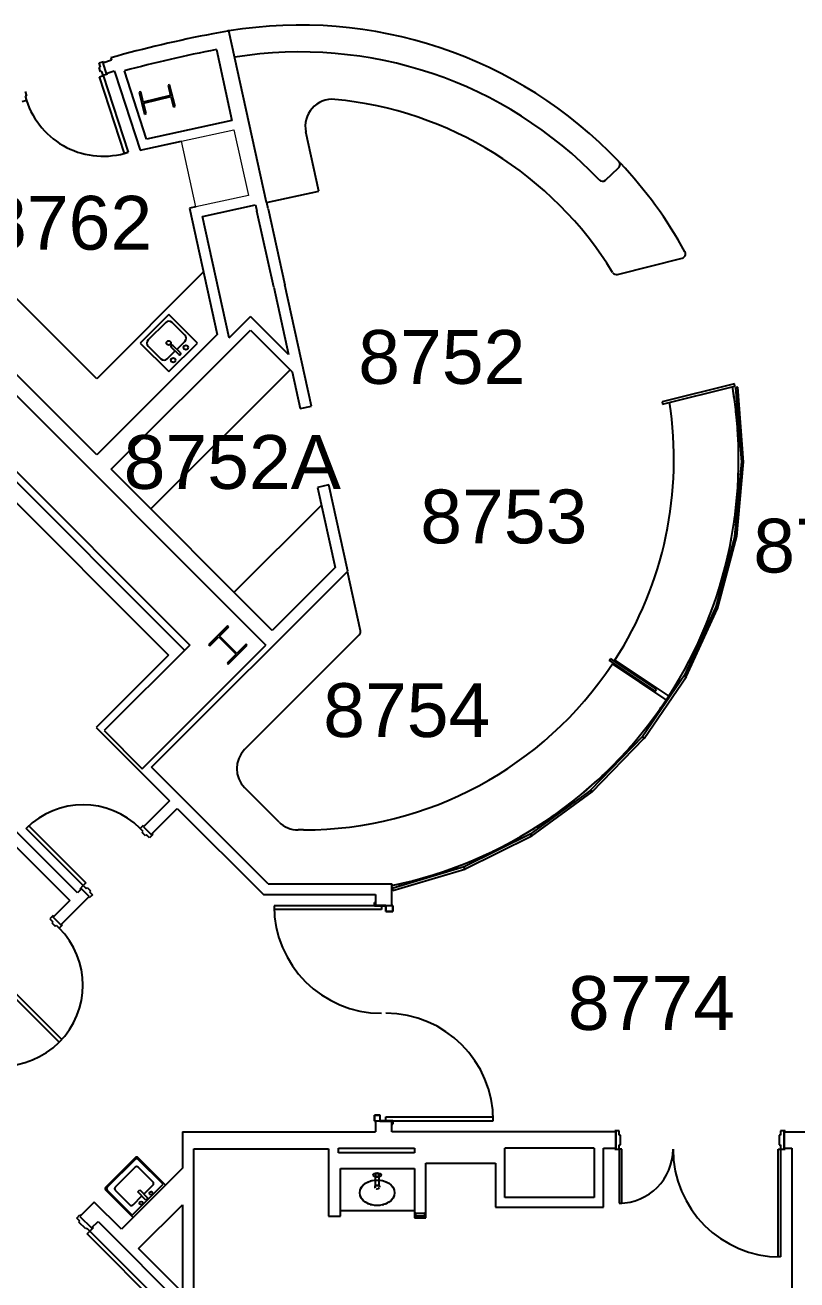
# Model space of a CAD drawing. Header units: inches. Extents: x -59 to 5673, y -29 to 4299.
# Drawn here: x 706 to 1051, y 3301 to 3861 of the extents above; entities that cross this region are included whole.
import ezdxf

# ---------------------------------------------------------------- set-up
doc = ezdxf.new("R2010")
doc.units = ezdxf.units.IN
doc.header["$LTSCALE"] = 96
doc.header["$MEASUREMENT"] = 0
for name, color, linetype in [('A-ANNO-ROOM', 4, 'Continuous'), ('A-COLS', 5, 'Continuous'), ('A-DOOR', 2, 'Continuous'), ('A-FLOR-CASE', 3, 'Continuous'), ('A-FLOR-PFIX', 2, 'Continuous'), ('A-GLAZ', 2, 'Continuous'), ('A-WALL-FULL', 6, 'Continuous')]:
    doc.layers.add(name, color=color, linetype=linetype)
doc.styles.add('ARIAL', font='arial.ttf')

msp = doc.modelspace()

# ---------------------------------------------------------------- linework, layer by layer
at = {"layer": 'A-COLS'}
for p, q in [((757.96, 3831.06), (757.27, 3830.89)), ((757.27, 3830.89), (759.69, 3821.18)), ((759.12, 3826.41), (757.96, 3831.06)), ((771.31, 3829.45), (759.12, 3826.41)), ((759.22, 3826.01), (771.41, 3829.05)), ((770.85, 3834.27), (770.15, 3834.1)), ((770.15, 3834.1), (771.31, 3829.45)), ((773.27, 3824.57), (770.85, 3834.27)), ((770.92, 3831.05), (771.51, 3831.64)), ((771.41, 3829.05), (772.57, 3824.4)), ((760.38, 3821.36), (759.22, 3826.01)), ((768.09, 3828.22), (768.66, 3828.79)), ((771.83, 3827.36), (772.43, 3827.95)), ((772.57, 3824.4), (773.27, 3824.57)), ((759.69, 3821.18), (760.38, 3821.36)), ((796.74, 3592.89), (788.25, 3584.4)), ((793.12, 3588.32), (797.21, 3592.41)), ((800.87, 3580.57), (793.12, 3588.32)), ((797.21, 3592.41), (796.74, 3592.89)), ((788.25, 3584.4), (788.73, 3583.93)), ((788.73, 3583.93), (792.82, 3588.02)), ((792.82, 3588.02), (800.57, 3580.27)), ((793.39, 3587.45), (793.69, 3587.75)), ((795.69, 3585.14), (796, 3585.45)), ((796.95, 3575.7), (805.44, 3584.19)), ((804.96, 3584.66), (800.87, 3580.57)), ((805.44, 3584.19), (804.96, 3584.66)), ((800.57, 3580.27), (796.48, 3576.18)), ((796.48, 3576.18), (796.95, 3575.7))]:
    msp.add_line(p, q, dxfattribs=at)
at = {"layer": 'A-DOOR'}
for p, q in [((739.42, 3843.95), (741.33, 3844.57)), ((740.02, 3842.11), (739.42, 3843.95)), ((739.43, 3841.92), (740.02, 3842.11)), ((740.05, 3840.02), (739.43, 3841.92)), ((740.64, 3840.21), (740.05, 3840.02)), ((741.24, 3838.37), (740.64, 3840.21)), ((741.48, 3844.1), (741, 3843.94)), ((741, 3843.94), (742.51, 3839.3)), ((741.33, 3844.57), (741.48, 3844.1)), ((739.57, 3837.83), (741.24, 3838.37)), ((750.68, 3803.58), (739.57, 3837.83)), ((743.14, 3838.98), (741.24, 3838.37)), ((741.24, 3838.37), (752.34, 3804.12)), ((742.51, 3839.3), (742.98, 3839.46)), ((742.98, 3839.46), (743.14, 3838.98)), ((706.37, 3831.2), (706.99, 3829.3)), ((706.99, 3829.3), (706.39, 3829.1)), ((706.39, 3829.1), (706.99, 3827.26)), ((706.99, 3827.26), (705.09, 3826.64)), ((752.34, 3804.12), (750.68, 3803.58)), ((706.84, 3502.48), (708.08, 3503.71)), ((732.29, 3477.02), (706.84, 3502.48)), ((708.08, 3503.71), (733.53, 3478.26)), ((757.75, 3502.48), (759.16, 3503.89)), ((759.12, 3501.11), (757.75, 3502.48)), ((758.68, 3500.66), (759.12, 3501.11)), ((760.09, 3499.25), (758.68, 3500.66)), ((759.16, 3503.89), (759.52, 3503.54)), ((759.52, 3503.54), (759.16, 3503.18)), ((759.16, 3503.18), (762.61, 3499.74)), ((760.53, 3499.69), (760.09, 3499.25)), ((761.9, 3498.32), (760.53, 3499.69)), ((763.32, 3499.74), (761.9, 3498.32)), ((762.61, 3499.74), (762.96, 3500.09)), ((762.96, 3500.09), (763.32, 3499.74)), ((730.88, 3475.61), (732.29, 3477.02)), ((733.53, 3478.26), (732.29, 3477.02)), ((732.29, 3477.02), (733.66, 3475.65)), ((731.23, 3475.25), (730.88, 3475.61)), ((731.59, 3475.61), (731.23, 3475.25)), ((735.03, 3472.16), (731.59, 3475.61)), ((733.66, 3475.65), (734.1, 3476.09)), ((734.1, 3476.09), (735.52, 3474.67)), ((734.68, 3471.81), (735.03, 3472.16)), ((735.03, 3471.45), (734.68, 3471.81)), ((736.45, 3472.87), (735.03, 3471.45)), ((735.52, 3474.67), (735.08, 3474.24)), ((735.08, 3474.24), (736.45, 3472.87)), ((817.45, 3468.01), (817.45, 3466.26)), ((865.45, 3468.01), (817.45, 3468.01)), ((865.45, 3466.26), (817.45, 3466.26)), ((862.7, 3469.51), (862.2, 3469.51)), ((862.2, 3469.51), (862.2, 3468.01)), ((862.2, 3468.01), (867.27, 3468.01)), ((862.27, 3468.08), (862.27, 3469.45)), ((862.27, 3469.45), (862.7, 3469.45)), ((867.33, 3468.08), (862.27, 3468.08)), ((862.7, 3469.45), (862.7, 3469.51)), ((865.45, 3468.01), (865.45, 3466.26)), ((867.27, 3468.01), (867.27, 3465.39)), ((867.27, 3465.39), (870.45, 3465.39)), ((867.33, 3465.45), (867.33, 3468.08)), ((870.39, 3465.45), (867.33, 3465.45)), ((870.45, 3468.08), (869.95, 3468.08)), ((869.95, 3468.08), (869.95, 3468.01)), ((869.95, 3468.01), (870.39, 3468.01)), ((870.39, 3468.01), (870.39, 3465.45)), ((870.45, 3465.39), (870.45, 3468.08)), ((718.86, 3463.59), (717.44, 3462.17)), ((717.44, 3462.17), (718.81, 3460.8)), ((718.81, 3460.8), (718.37, 3460.36)), ((718.37, 3460.36), (719.79, 3458.94)), ((718.86, 3463.59), (719.21, 3463.23)), ((718.86, 3462.88), (719.21, 3463.23)), ((722.31, 3459.43), (718.86, 3462.88)), ((722.66, 3459.78), (722.31, 3459.43)), ((723.01, 3459.43), (722.66, 3459.78)), ((719.79, 3458.94), (720.23, 3459.39)), ((720.23, 3459.39), (721.6, 3458.02)), ((721.6, 3458.02), (723.01, 3459.43)), ((696.14, 3432.56), (721.6, 3407.11)), ((722.84, 3408.34), (697.38, 3433.8)), ((721.6, 3407.11), (722.84, 3408.34)), ((864.77, 3374.64), (862.2, 3374.64)), ((862.2, 3374.64), (862.2, 3371.95)), ((862.2, 3371.95), (862.7, 3371.95)), ((862.27, 3372.01), (862.27, 3374.58)), ((862.27, 3374.58), (864.7, 3374.58)), ((862.7, 3372.01), (862.27, 3372.01)), ((862.7, 3371.95), (862.7, 3372.01)), ((864.7, 3374.58), (864.7, 3371.95)), ((864.7, 3371.95), (870.39, 3371.95)), ((864.77, 3372.01), (864.77, 3374.64)), ((870.45, 3372.01), (864.77, 3372.01)), ((867.27, 3373.76), (915.23, 3373.76)), ((867.27, 3372.01), (867.27, 3373.76)), ((867.27, 3372.01), (915.27, 3372.01)), ((870.39, 3370.58), (869.95, 3370.58)), ((869.95, 3370.58), (869.95, 3370.51)), ((869.95, 3370.51), (870.45, 3370.51)), ((870.39, 3371.95), (870.39, 3370.58)), ((870.45, 3370.51), (870.45, 3372.01)), ((915.2, 3372.01), (915.2, 3373.76)), ((969.45, 3367.58), (969.45, 3367.08)), ((971.45, 3367.58), (969.45, 3367.58)), ((969.45, 3367.08), (969.95, 3367.08)), ((969.95, 3367.08), (969.95, 3359.83)), ((971.45, 3365.64), (971.45, 3367.58)), ((972.07, 3365.64), (971.45, 3365.64)), ((972.07, 3361.26), (972.07, 3365.64)), ((1043.45, 3365.64), (1042.83, 3365.64)), ((1042.83, 3365.64), (1042.83, 3361.26)), ((1045.45, 3367.58), (1043.45, 3367.58)), ((1043.45, 3367.58), (1043.45, 3365.64)), ((1044.95, 3359.83), (1044.95, 3367.08)), ((1044.95, 3367.08), (1045.45, 3367.08)), ((1045.45, 3367.08), (1045.45, 3367.58)), ((969.95, 3359.83), (969.45, 3359.83)), ((969.45, 3359.83), (969.45, 3359.33)), ((969.45, 3359.33), (971.45, 3359.33)), ((971.45, 3359.33), (971.45, 3361.26)), ((971.45, 3361.26), (972.07, 3361.26)), ((972.58, 3359.33), (971.45, 3359.33)), ((971.45, 3359.33), (971.45, 3335.33)), ((972.58, 3335.33), (972.58, 3359.33)), ((1042.33, 3359.33), (1043.45, 3359.33)), ((1042.33, 3311.33), (1042.33, 3359.33)), ((1042.83, 3361.26), (1043.45, 3361.26)), ((1043.45, 3361.26), (1043.45, 3359.33)), ((1043.45, 3359.33), (1043.45, 3311.33)), ((1043.45, 3359.33), (1045.45, 3359.33)), ((1045.45, 3359.83), (1044.95, 3359.83)), ((1045.45, 3359.33), (1045.45, 3359.83)), ((880.08, 3330.83), (880.08, 3328.83)), ((880.7, 3330.83), (880.08, 3330.83)), ((880.7, 3329.45), (880.7, 3330.83)), ((885.2, 3330.83), (884.58, 3330.83)), ((884.58, 3330.83), (884.58, 3329.45)), ((885.2, 3328.83), (885.2, 3330.83)), ((971.45, 3335.33), (972.58, 3335.33)), ((729.45, 3328.69), (730.87, 3330.11)), ((730.82, 3327.32), (729.45, 3328.69)), ((730.38, 3326.88), (730.82, 3327.32)), ((733.48, 3323.79), (730.38, 3326.88)), ((730.87, 3330.11), (731.22, 3329.75)), ((731.22, 3329.75), (730.87, 3329.4)), ((730.87, 3329.4), (735.99, 3324.27)), ((880.08, 3328.83), (885.2, 3328.83)), ((884.58, 3329.45), (880.7, 3329.45)), ((733.92, 3324.23), (733.48, 3323.79)), ((733.92, 3324.23), (735.29, 3322.86)), ((734.05, 3321.62), (735.29, 3322.86)), ((767.99, 3287.68), (734.05, 3321.62)), ((736.7, 3324.27), (735.29, 3322.86)), ((735.29, 3322.86), (769.23, 3288.92)), ((735.99, 3324.27), (736.35, 3324.63)), ((736.35, 3324.63), (736.7, 3324.27)), ((1043.45, 3311.33), (1042.33, 3311.33))]:
    msp.add_line(p, q, dxfattribs=at)
for centre, radius, start, end in [((741.24, 3838.37), 36, 197.97, 287.97), ((741.24, 3838.37), 36, 197.97, 287.97), ((732.29, 3477.02), 36, 45, 135), ((732.29, 3477.02), 36, 45, 135), ((865.45, 3468.01), 48, 180, 270), ((696.14, 3432.56), 36, 225, 45), ((696.14, 3432.56), 36, 315, 45), ((867.27, 3372.01), 48, 0, 90), ((971.45, 3359.33), 24, 270, 0), ((1043.45, 3359.33), 48, 180, 270)]:
    msp.add_arc(centre, radius, start, end, dxfattribs=at)
at = {"layer": 'A-FLOR-CASE', "lineweight": 20}
for p, q in [((776.12, 3809.05), (799.57, 3814.19)), ((799.57, 3814.19), (805.99, 3784.89)), ((782.55, 3779.75), (776.12, 3809.05)), ((805.99, 3784.89), (782.55, 3779.75))]:
    msp.add_line(p, q, dxfattribs=at)
at = {"layer": 'A-FLOR-CASE'}
for p, q in [((837.44, 3786.8), (831.65, 3813.18)), ((965.3, 3791.7), (971.15, 3797.16)), ((814.12, 3781.68), (837.44, 3786.8)), ((970.68, 3749.67), (999.5, 3756.85)), ((785.97, 3750.73), (738.33, 3703.09)), ((738.33, 3703.09), (698.03, 3743.39)), ((762.46, 3645.02), (824.58, 3707.13)), ((838.6, 3646.74), (799.67, 3607.81)), ((856.02, 3590.68), (850.21, 3617.15)), ((804.31, 3537.67), (855.48, 3588.84)), ((969.46, 3577.53), (993.51, 3561.54)), ((992.41, 3559.87), (968.37, 3575.85)), ((819.67, 3505.34), (804.31, 3520.7)), ((830.58, 3501.83), (828.15, 3501.83)), ((869.95, 3477.83), (869.95, 3476.99)), ((880.08, 3331.83), (847.08, 3331.83))]:
    msp.add_line(p, q, dxfattribs=at)
for centre, radius, start, end in [((829.28, 3664.86), 196, 43.5907, 99.3808), ((829.27, 3664.86), 184, 43.6137, 99.1842), ((843.38, 3815.75), 12, 84.6393, 192.372), ((829.22, 3664.91), 163.5, 31.5904, 84.6393), ((969.79, 3798.62), 2, 313, 43.5907), ((970.47, 3797.89), 2, 43.2953, 58.2098), ((829.28, 3664.86), 196, 28.9602, 43.2953), ((963.93, 3793.16), 2, 223.6137, 313), ((999.02, 3758.79), 2, 284, 28.9602), ((970.2, 3751.61), 2, 211.5904, 284), ((830.58, 3667.08), 194.13, 327.0684, 9.64), ((830.58, 3667.08), 165.25, 327.1866, 8.8762), ((854.06, 3590.25), 2, 315, 12.372), ((830.58, 3667.08), 165.25, 270, 326.4931), ((830.58, 3667.08), 194.13, 281.7027, 326.4781), ((812.8, 3529.18), 12, 135, 225), ((828.15, 3513.83), 12, 225, 270)]:
    msp.add_arc(centre, radius, start, end, dxfattribs=at)
at = {"layer": 'A-FLOR-PFIX'}
for p, q in [((770.51, 3731.73), (757.78, 3719)), ((769.1, 3728.2), (761.32, 3720.42)), ((783.24, 3719), (770.51, 3731.73)), ((777.58, 3722.54), (771.93, 3728.2)), ((757.78, 3719), (770.51, 3706.28)), ((761.32, 3717.59), (766.98, 3711.93)), ((770.51, 3706.28), (783.24, 3719)), ((774.93, 3713.88), (771.57, 3717.24)), ((775.64, 3714.58), (772.28, 3717.94)), ((774.05, 3716.18), (777.58, 3719.71)), ((769.81, 3711.93), (773.34, 3715.47)), ((755.43, 3355.57), (742.35, 3342.49)), ((755.43, 3354.86), (743.06, 3342.49)), ((769.04, 3343.37), (756.85, 3355.57)), ((767.98, 3343.72), (756.85, 3354.86)), ((755.43, 3351.32), (746.59, 3342.49)), ((763.39, 3344.78), (756.85, 3351.32)), ((862.7, 3343.08), (862.7, 3347.83)), ((864.2, 3347.83), (864.2, 3343.08)), ((754.2, 3329.93), (767.98, 3343.72)), ((759.41, 3339.39), (763.39, 3343.37)), ((855.84, 3341.12), (856.34, 3342.26)), ((856.34, 3342.26), (857.16, 3343.3)), ((857.16, 3343.3), (858.24, 3344.18)), ((858.24, 3344.18), (859.56, 3344.89)), ((859.56, 3344.89), (861.05, 3345.37)), ((861.05, 3345.37), (862.64, 3345.62)), ((862.49, 3342.91), (862.67, 3343.26)), ((862.49, 3342.43), (862.49, 3342.91)), ((862.78, 3341.95), (862.49, 3342.43)), ((862.64, 3345.62), (864.26, 3345.62)), ((862.67, 3343.26), (862.85, 3343.39)), ((864.2, 3343.08), (862.7, 3343.08)), ((862.85, 3343.39), (863.76, 3343.38)), ((863.76, 3343.38), (864.29, 3343.03)), ((864.26, 3345.62), (865.86, 3345.37)), ((864.29, 3343.03), (864.44, 3342.62)), ((864.44, 3342.62), (864.43, 3342.48)), ((865.86, 3345.37), (867.34, 3344.89)), ((867.34, 3344.89), (868.66, 3344.18)), ((868.66, 3344.18), (869.75, 3343.3)), ((869.75, 3343.3), (870.56, 3342.26)), ((870.56, 3342.26), (871.06, 3341.12)), ((742.35, 3341.07), (754.55, 3328.87)), ((743.06, 3341.07), (754.2, 3329.93)), ((746.59, 3341.07), (753.13, 3334.53)), ((754.55, 3334.53), (758.53, 3338.51)), ((756.63, 3340.4), (757.51, 3341.28)), ((760.32, 3336.71), (756.63, 3340.4)), ((757.51, 3341.28), (761.2, 3337.59)), ((761.2, 3337.59), (760.32, 3336.71)), ((855.67, 3339.93), (855.84, 3341.12)), ((855.84, 3338.75), (855.67, 3339.93)), ((855.9, 3338.57), (855.82, 3338.82)), ((856.34, 3337.61), (855.84, 3338.75)), ((857.16, 3336.57), (856.34, 3337.61)), ((858.24, 3335.69), (857.16, 3336.57)), ((869.75, 3336.57), (868.66, 3335.69)), ((870.56, 3337.61), (869.75, 3336.57)), ((871.06, 3338.75), (870.56, 3337.61)), ((871.08, 3338.82), (871.01, 3338.57)), ((871.06, 3341.12), (871.23, 3339.93)), ((871.23, 3339.93), (871.06, 3338.75)), ((859.56, 3334.98), (858.24, 3335.69)), ((861.05, 3334.5), (859.56, 3334.98)), ((862.64, 3334.25), (861.05, 3334.5)), ((864.26, 3334.25), (862.64, 3334.25)), ((865.86, 3334.5), (864.26, 3334.25)), ((867.34, 3334.98), (865.86, 3334.5)), ((868.66, 3335.69), (867.34, 3334.98))]:
    msp.add_line(p, q, dxfattribs=at)
for centre, radius in [((770.45, 3719.07), 1), ((778.11, 3717.06), 1), ((772.46, 3711.4), 1), ((863.45, 3347.83), 0.75), ((762.59, 3339.74), 0.75), ((758.17, 3335.33), 0.75)]:
    msp.add_circle(centre, radius, dxfattribs=at)
for centre, radius, start, end in [((770.51, 3726.78), 2, 45, 135), ((776.17, 3721.13), 2, 315, 45), ((762.73, 3719), 2, 135, 225), ((771.93, 3717.59), 0.5, 45, 225), ((768.39, 3713.35), 2, 225, 315), ((775.29, 3714.23), 0.5, 225, 45), ((756.14, 3354.86), 1, 45, 135), ((756.14, 3354.15), 1, 45, 135), ((756.14, 3350.62), 1, 45, 135), ((743.06, 3341.78), 1, 135, 225), ((743.77, 3341.78), 1, 135, 225), ((747.3, 3341.78), 1, 135, 225), ((762.68, 3344.08), 1, 315, 45), ((863.45, 3342.68), 1, 271.4853, 342), ((863.45, 3342.68), 1, 242.4389, 260.9999), ((753.84, 3335.24), 1, 225, 315)]:
    msp.add_arc(centre, radius, start, end, dxfattribs=at)
msp.add_ellipse((863.41, 3347.84), major_axis=(-1.75, 0), ratio=0.571429, dxfattribs=at)
for points, knots in [([(855.86, 3341.17), (855.87, 3341.2), (855.99, 3341.6), (856.17, 3341.98), (856.39, 3342.33)], [0.2243995, 0.2243995, 0.2243995, 0.2243995, 0.241661, 0.4416618, 0.4416618, 0.4416618, 0.4416618]), ([(856.41, 3342.36), (856.45, 3342.42), (856.69, 3342.78), (856.98, 3343.12), (857.26, 3343.39)], [0.448799, 0.448799, 0.448799, 0.448799, 0.4833219, 0.6611047, 0.6611047, 0.6611047, 0.6611047]), ([(857.58, 3343.68), (857.58, 3343.68), (857.84, 3343.9), (858.12, 3344.11), (858.43, 3344.3)], [0.7248008, 0.7248008, 0.7248008, 0.7248008, 0.7249829, 0.878323, 0.878323, 0.878323, 0.878323]), ([(858.89, 3344.56), (858.92, 3344.58), (859.22, 3344.74), (859.53, 3344.88), (859.83, 3344.99)], [0.9529552, 0.9529552, 0.9529552, 0.9529552, 0.9666439, 1.0936537, 1.0936537, 1.0936537, 1.0936537]), ([(860.43, 3345.2), (860.51, 3345.23), (860.82, 3345.32), (861.15, 3345.4), (861.4, 3345.45)], [1.1785276, 1.1785276, 1.1785276, 1.1785276, 1.2083049, 1.3082295, 1.3082295, 1.3082295, 1.3082295]), ([(862.11, 3345.57), (862.24, 3345.58), (862.56, 3345.62), (862.88, 3345.64), (863.08, 3345.65)], [1.4001113, 1.4001113, 1.4001113, 1.4001113, 1.4499658, 1.523624, 1.523624, 1.523624, 1.523624]), ([(863.82, 3345.65), (864.02, 3345.64), (864.34, 3345.62), (864.66, 3345.58), (864.79, 3345.57)], [1.6179686, 1.6179686, 1.6179686, 1.6179686, 1.6916268, 1.7414813, 1.7414813, 1.7414813, 1.7414813]), ([(865.5, 3345.45), (865.76, 3345.4), (866.08, 3345.32), (866.4, 3345.23), (866.47, 3345.2)], [1.8333632, 1.8333632, 1.8333632, 1.8333632, 1.9332878, 1.963065, 1.963065, 1.963065, 1.963065]), ([(867.07, 3344.99), (867.37, 3344.88), (867.68, 3344.74), (867.98, 3344.58), (868.01, 3344.56)], [2.0479389, 2.0479389, 2.0479389, 2.0479389, 2.1749488, 2.1886374, 2.1886374, 2.1886374, 2.1886374]), ([(868.47, 3344.3), (868.78, 3344.11), (869.07, 3343.9), (869.33, 3343.68), (869.33, 3343.68)], [2.2632696, 2.2632696, 2.2632696, 2.2632696, 2.4166097, 2.4167919, 2.4167919, 2.4167919, 2.4167919]), ([(869.64, 3343.39), (869.92, 3343.12), (870.2, 3342.78), (870.46, 3342.42), (870.5, 3342.36)], [2.480488, 2.480488, 2.480488, 2.480488, 2.6582707, 2.6927937, 2.6927937, 2.6927937, 2.6927937]), ([(870.51, 3342.33), (870.73, 3341.98), (870.94, 3341.6), (871.03, 3341.2), (871.04, 3341.17)], [2.6999308, 2.6999308, 2.6999308, 2.6999308, 2.8999317, 2.9171932, 2.9171932, 2.9171932, 2.9171932]), ([(856.39, 3337.54), (856.17, 3337.89), (855.96, 3338.27), (855.87, 3338.67), (855.86, 3338.7)], [5.8415235, 5.8415235, 5.8415235, 5.8415235, 6.0415243, 6.0587858, 6.0587858, 6.0587858, 6.0587858]), ([(857.26, 3336.48), (856.98, 3336.75), (856.7, 3337.09), (856.44, 3337.45), (856.4, 3337.51)], [5.6220806, 5.6220806, 5.6220806, 5.6220806, 5.7998634, 5.8343864, 5.8343864, 5.8343864, 5.8343864]), ([(870.49, 3337.51), (870.45, 3337.45), (870.21, 3337.09), (869.92, 3336.75), (869.64, 3336.48)], [3.5903916, 3.5903916, 3.5903916, 3.5903916, 3.6249146, 3.8026973, 3.8026973, 3.8026973, 3.8026973]), ([(871.05, 3338.7), (871.04, 3338.67), (870.91, 3338.27), (870.73, 3337.89), (870.51, 3337.54)], [3.3659921, 3.3659921, 3.3659921, 3.3659921, 3.3832536, 3.5832545, 3.5832545, 3.5832545, 3.5832545]), ([(858.43, 3335.57), (858.12, 3335.76), (857.83, 3335.97), (857.58, 3336.19), (857.58, 3336.19)], [5.4048623, 5.4048623, 5.4048623, 5.4048623, 5.5582024, 5.5583845, 5.5583845, 5.5583845, 5.5583845]), ([(859.83, 3334.88), (859.53, 3334.99), (859.22, 3335.13), (858.92, 3335.29), (858.89, 3335.31)], [5.1895316, 5.1895316, 5.1895316, 5.1895316, 5.3165414, 5.3302301, 5.3302301, 5.3302301, 5.3302301]), ([(861.4, 3334.42), (861.15, 3334.47), (860.82, 3334.55), (860.51, 3334.64), (860.43, 3334.67)], [4.9749558, 4.9749558, 4.9749558, 4.9749558, 5.0748804, 5.1046577, 5.1046577, 5.1046577, 5.1046577]), ([(863.08, 3334.22), (862.88, 3334.23), (862.56, 3334.25), (862.24, 3334.29), (862.11, 3334.3)], [4.7595613, 4.7595613, 4.7595613, 4.7595613, 4.8332195, 4.883074, 4.883074, 4.883074, 4.883074]), ([(864.79, 3334.3), (864.66, 3334.29), (864.34, 3334.25), (864.02, 3334.23), (863.82, 3334.22)], [4.541704, 4.541704, 4.541704, 4.541704, 4.5915585, 4.6652167, 4.6652167, 4.6652167, 4.6652167]), ([(866.47, 3334.67), (866.4, 3334.64), (866.08, 3334.55), (865.76, 3334.47), (865.5, 3334.42)], [4.3201203, 4.3201203, 4.3201203, 4.3201203, 4.3498975, 4.4498221, 4.4498221, 4.4498221, 4.4498221]), ([(868.01, 3335.31), (867.98, 3335.29), (867.68, 3335.13), (867.37, 3334.99), (867.07, 3334.88)], [4.0945479, 4.0945479, 4.0945479, 4.0945479, 4.1082365, 4.2352464, 4.2352464, 4.2352464, 4.2352464]), ([(869.33, 3336.19), (869.33, 3336.19), (869.07, 3335.97), (868.78, 3335.76), (868.47, 3335.57)], [3.8663935, 3.8663935, 3.8663935, 3.8663935, 3.8665756, 4.0199157, 4.0199157, 4.0199157, 4.0199157])]:
    msp.add_open_spline(points, degree=3, knots=knots, dxfattribs=at)
at = {"layer": 'A-GLAZ'}
for p, q in [((1022.79, 3700.82), (990.52, 3692.78)), ((1023.03, 3699.85), (1022.79, 3700.82)), ((990.77, 3691.81), (1023.03, 3699.85)), ((1024.29, 3699.3), (1023.3, 3699.22)), ((1023.3, 3699.22), (1025.96, 3665.83)), ((1026.95, 3665.91), (1024.29, 3699.3)), ((990.52, 3692.78), (990.77, 3691.81)), ((1025.96, 3666.13), (1022.93, 3632.78)), ((1023.92, 3632.69), (1026.95, 3666.04)), ((1026.95, 3666.04), (1025.96, 3666.13)), ((1025.96, 3665.83), (1026.95, 3665.91)), ((1022.98, 3633.07), (1014.35, 3600.72)), ((1023.94, 3632.82), (1022.98, 3633.07)), ((1015.31, 3600.46), (1023.94, 3632.82)), ((1022.93, 3632.78), (1023.92, 3632.69)), ((1014.45, 3601), (1000.46, 3570.57)), ((1001.37, 3570.15), (1015.35, 3600.58)), ((1014.35, 3600.72), (1015.31, 3600.46)), ((1015.35, 3600.58), (1014.45, 3601)), ((967, 3577.36), (967.56, 3578.19)), ((967, 3577.36), (987.54, 3563.71)), ((988.09, 3564.54), (967.56, 3578.19)), ((1000.61, 3570.83), (981.68, 3543.21)), ((982.5, 3542.64), (1001.43, 3570.26)), ((1000.46, 3570.57), (1001.37, 3570.15)), ((1001.43, 3570.26), (1000.61, 3570.83)), ((987.54, 3563.71), (988.09, 3564.54)), ((981.86, 3543.44), (958.53, 3519.42)), ((982.58, 3542.74), (981.86, 3543.44)), ((959.25, 3518.72), (982.58, 3542.74)), ((981.68, 3543.21), (982.5, 3542.64)), ((958.75, 3519.62), (931.69, 3499.89)), ((932.28, 3499.09), (959.34, 3518.81)), ((958.53, 3519.42), (959.25, 3518.72)), ((959.34, 3518.81), (958.75, 3519.62)), ((931.94, 3500.05), (901.93, 3485.19)), ((902.38, 3484.29), (932.39, 3499.15)), ((931.69, 3499.89), (932.28, 3499.09)), ((932.39, 3499.15), (931.94, 3500.05)), ((902.21, 3485.3), (870.11, 3475.74)), ((870.4, 3474.78), (902.49, 3484.34)), ((901.93, 3485.19), (902.38, 3484.29)), ((902.49, 3484.34), (902.21, 3485.3)), ((870.11, 3475.74), (870.4, 3474.78))]:
    msp.add_line(p, q, dxfattribs=at)
at = {"layer": 'A-WALL-FULL'}
for p, q in [((793.44, 3857.6), (790.18, 3856.99)), ((796.7, 3858.19), (793.44, 3857.6)), ((797.01, 3858.25), (796.7, 3858.19)), ((797.31, 3858.3), (797.01, 3858.25)), ((814.12, 3781.68), (797.31, 3858.3)), ((744.58, 3846.29), (744.88, 3845.2)), ((791.73, 3849.9), (798.66, 3818.34)), ((744.88, 3845.2), (741, 3843.94)), ((741, 3843.94), (742.51, 3839.3)), ((742.51, 3839.3), (746.19, 3840.5)), ((746.19, 3840.5), (746.53, 3839.3)), ((760.56, 3809.99), (750.68, 3840.44)), ((746.58, 3839.32), (757.71, 3805.01)), ((798.66, 3818.34), (760.56, 3809.99)), ((757.71, 3805.01), (776.12, 3809.05)), ((738.33, 3669.15), (620.58, 3786.9)), ((614.98, 3783.13), (813.82, 3584.3)), ((782.55, 3779.75), (779.74, 3779.13)), ((779.74, 3779.13), (792.08, 3722.89)), ((785.55, 3775.41), (809.24, 3780.61)), ((809.24, 3780.61), (809.84, 3777.85)), ((814.85, 3778.95), (814.24, 3781.71)), ((814.85, 3778.95), (822.29, 3745.01)), ((797.41, 3721.33), (785.55, 3775.41)), ((817.29, 3743.91), (809.84, 3777.85)), ((613.62, 3750.55), (779.87, 3584.3)), ((834.15, 3690.88), (822.28, 3745.01)), ((817.29, 3743.91), (823.88, 3713.85)), ((797.41, 3721.33), (806.9, 3730.82)), ((823.88, 3713.85), (806.9, 3730.82)), ((792.08, 3722.89), (738.33, 3669.15)), ((744.79, 3662.69), (806.9, 3724.81)), ((806.9, 3724.81), (825.57, 3706.15)), ((777.56, 3581.99), (649.64, 3709.91)), ((825.57, 3706.15), (829.16, 3689.78)), ((644.95, 3705.23), (770.38, 3579.8)), ((829.16, 3689.78), (834.17, 3690.88)), ((816.64, 3590.84), (744.79, 3662.69)), ((841.88, 3655.71), (836.87, 3654.61)), ((850.31, 3617.26), (841.88, 3655.71)), ((836.87, 3654.61), (844.71, 3618.9)), ((568.16, 3628.43), (726.28, 3470.3)), ((729.73, 3473.75), (571.6, 3631.88)), ((762.82, 3529.76), (850.31, 3617.26)), ((844.71, 3618.9), (816.64, 3590.84)), ((779.87, 3584.3), (741.69, 3546.11)), ((758.66, 3529.14), (813.82, 3584.3)), ((770.38, 3579.8), (738.13, 3547.55)), ((738.13, 3547.55), (770.83, 3514.85)), ((741.69, 3546.11), (758.66, 3529.14)), ((814.75, 3477.83), (762.82, 3529.76)), ((770.83, 3514.85), (759.16, 3503.18)), ((762.61, 3499.74), (774.28, 3511.4)), ((774.28, 3511.4), (812.73, 3472.95)), ((759.16, 3503.18), (762.61, 3499.74)), ((814.75, 3477.83), (869.95, 3477.83)), ((869.95, 3468.08), (869.95, 3477.83)), ((722.31, 3459.43), (735.03, 3472.16)), ((731.59, 3475.61), (729.73, 3473.75)), ((735.03, 3472.16), (731.59, 3475.61)), ((812.73, 3472.95), (862.7, 3472.95)), ((862.7, 3472.95), (862.7, 3468.08)), ((726.28, 3470.3), (718.86, 3462.88)), ((862.7, 3468.08), (869.95, 3468.08)), ((718.86, 3462.88), (722.31, 3459.43)), ((862.7, 3371.95), (862.7, 3367.08)), ((869.95, 3371.95), (862.7, 3371.95)), ((869.95, 3367.08), (869.95, 3371.95)), ((776.58, 3367.08), (862.7, 3367.08)), ((776.58, 3367.08), (776.58, 3350.9)), ((969.45, 3367.08), (869.95, 3367.08)), ((969.95, 3359.83), (969.95, 3367.08)), ((1044.95, 3367.08), (1058.7, 3367.08)), ((1044.95, 3367.08), (1044.95, 3359.83)), ((781.7, 3293.41), (781.7, 3359.58)), ((781.7, 3359.58), (841.7, 3359.58)), ((841.7, 3359.58), (841.7, 3329.58)), ((846.2, 3359.83), (880.08, 3359.83)), ((846.2, 3357.7), (846.2, 3359.83)), ((880.08, 3359.83), (880.08, 3357.7)), ((920.45, 3337.83), (920.45, 3359.83)), ((960.2, 3359.83), (920.45, 3359.83)), ((960.2, 3359.83), (960.2, 3337.83)), ((964.45, 3333.58), (964.45, 3359.83)), ((964.45, 3359.83), (969.95, 3359.83)), ((1045.45, 3359.83), (1048.45, 3359.83)), ((1048.45, 3359.83), (1048.45, 3098.05)), ((880.08, 3357.7), (846.2, 3357.7)), ((885.2, 3330.83), (885.2, 3353.2)), ((885.2, 3353.2), (916.2, 3353.2)), ((916.2, 3353.2), (916.2, 3333.58)), ((776.58, 3350.9), (749.33, 3323.66)), ((847.08, 3350.83), (880.08, 3350.83)), ((847.08, 3329.58), (847.08, 3350.83)), ((880.08, 3350.83), (880.08, 3330.83)), ((960.2, 3337.83), (920.45, 3337.83)), ((737.23, 3335.76), (730.87, 3329.4)), ((749.33, 3323.66), (737.23, 3335.76)), ((757.02, 3315.08), (776.58, 3334.64)), ((776.58, 3334.64), (776.58, 3295.53)), ((880.08, 3330.83), (885.2, 3330.83)), ((916.2, 3333.58), (964.45, 3333.58)), ((730.87, 3329.4), (735.99, 3324.27)), ((735.99, 3324.27), (738.91, 3327.19)), ((738.91, 3327.19), (886.58, 3179.52)), ((841.7, 3329.58), (847.08, 3329.58)), ((776.58, 3295.53), (757.02, 3315.08))]:
    msp.add_line(p, q, dxfattribs=at)
for centre, radius, start, end in [((896.58, 3301.08), 566, 100.8351, 105.5777), ((896.58, 3301.08), 558.75, 100.8151, 105.1361), ((896.58, 3301.08), 558.75, 105.5723, 105.5777), ((830.58, 3667.08), 194.12, 8.0557, 9.3738), ((830.58, 3667.08), 194.12, 5.2222, 6.6756), ((830.58, 3667.08), 194.13, 2.3886, 3.844), ((830.58, 3667.08), 194.12, 359.5546, 1.0123), ((830.58, 3667.08), 194.12, 356.7204, 358.1807), ((830.58, 3667.08), 194.12, 353.8859, 355.3491), ((830.58, 3667.08), 194.12, 351.0509, 352.5174), ((830.58, 3667.08), 194.12, 348.2154, 349.6858), ((830.58, 3667.08), 194.12, 345.3792, 346.8541), ((830.58, 3667.08), 194.13, 342.5423, 344.0225), ((830.58, 3667.08), 194.13, 339.7043, 341.1908), ((830.58, 3667.08), 194.13, 336.8648, 338.3592), ((830.58, 3667.08), 194.13, 334.0234, 335.5275), ((830.58, 3667.08), 194.13, 331.1793, 332.6959), ((830.58, 3667.08), 194.13, 328.331, 329.8642), ((830.58, 3667.08), 186.62, 326.4817, 326.6352), ((830.58, 3667.08), 186.62, 326.9422, 327.0958), ((830.58, 3667.08), 194.13, 326.478, 327.0684), ((830.58, 3667.08), 194.13, 323.9271, 325.2939), ((830.58, 3667.08), 194.13, 321.1154, 322.4802), ((830.58, 3667.08), 194.13, 318.3037, 319.6662), ((830.58, 3667.08), 194.13, 315.492, 316.8519), ((830.58, 3667.08), 194.13, 312.6803, 314.0372), ((830.58, 3667.08), 194.13, 309.8686, 311.2221), ((830.58, 3667.08), 194.13, 307.0569, 308.4064), ((830.58, 3667.08), 194.13, 304.2452, 305.59), ((830.58, 3667.08), 194.13, 298.6218, 299.9543), ((830.58, 3667.08), 194.13, 301.4335, 302.7727), ((830.58, 3667.08), 194.13, 295.8101, 297.1343), ((830.58, 3667.08), 194.13, 292.9985, 294.3121), ((830.58, 3667.08), 194.13, 287.3751, 288.6564), ((830.58, 3667.08), 194.13, 290.1868, 291.4867), ((830.58, 3667.08), 194.13, 281.7943, 282.9653), ((830.58, 3667.08), 194.12, 284.5634, 285.8181)]:
    msp.add_arc(centre, radius, start, end, dxfattribs=at)

# ---------------------------------------------------------------- texts
at = {"layer": 'A-ANNO-ROOM', "style": 'ARIAL'}
for s, p in [('8762', (688.51, 3760.68)), ('8752', (855, 3700.81)), ('8752A', (750.34, 3653.95)), ('8753', (882.66, 3629.65)), ('8773', (1031.23, 3616.64)), ('8754', (839.37, 3543.26)), ('8774', (948.52, 3412.6))]:
    msp.add_text(s, height=24, dxfattribs=at).set_placement(p)

doc.saveas('drawing.dxf')
